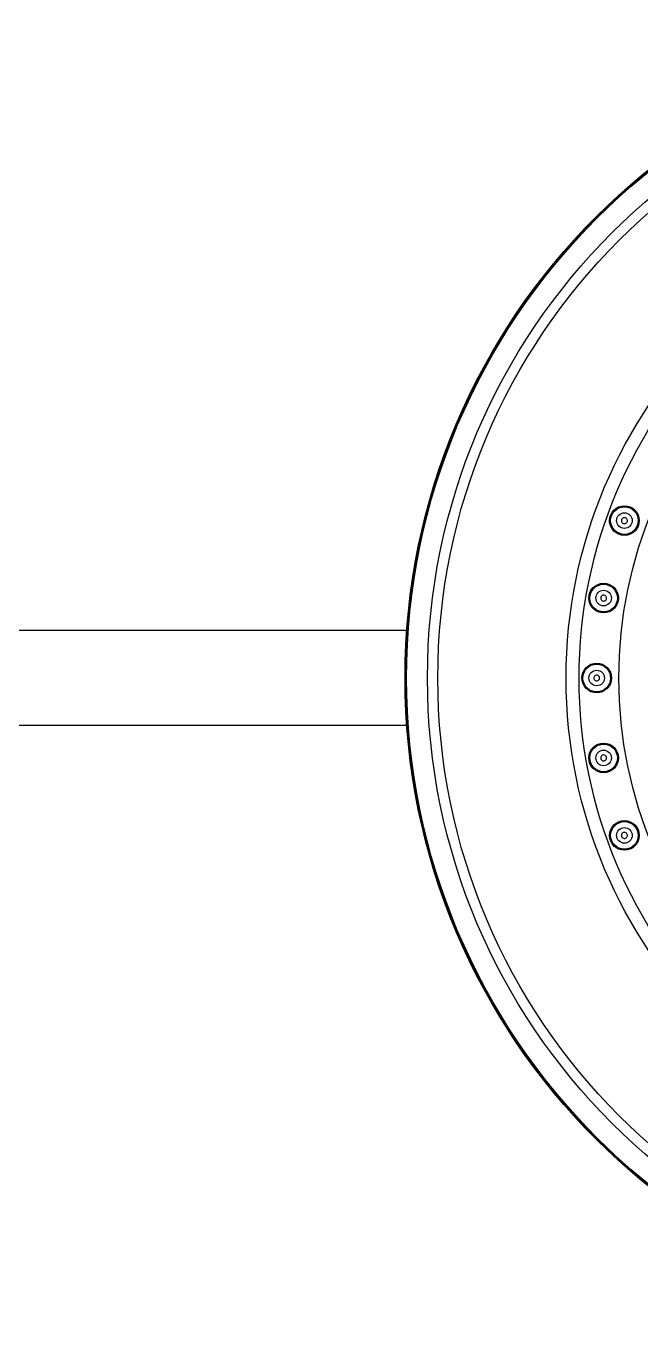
# Model space of a CAD drawing. Header units: millimetres. Extents: x 346859 to 753976, y -86090 to 5333.
# Drawn here: x 428230.6 to 428334.1, y -19739.2 to -19519.6 of the extents above; entities that cross this region are included whole.
import ezdxf

# ---------------------------------------------------------------- set-up
doc = ezdxf.new("R2010")
doc.units = ezdxf.units.MM
doc.header["$LTSCALE"] = 60
doc.layers.add('F-HAT', color=251, linetype='Continuous')

# ---------------------------------------------------------------- blocks, each defined once
blk = doc.blocks.new('cjswjdeh')
at = {"layer": 'F-HAT', "color": 8}
for p, q in [((428294.69, 37556.16), (428068.21, 37556.16)), ((428294.69, 37540.16), (428068.21, 37540.16))]:
    blk.add_line(p, q, dxfattribs=at)
for centre, radius in [((428404.19, 37548.16), 109.79), ((428404.19, 37548.16), 109.68), ((428404.19, 37548.16), 109.53), ((428404.19, 37548.16), 106.01), ((428404.19, 37548.16), 104.26), ((428404.19, 37548.16), 82.66), ((428404.19, 37548.16), 80.46), ((428404.19, 37548.16), 73.76), ((428331.36, 37574.67), 2.5), ((428331.36, 37574.67), 2.32), ((428331.36, 37574.67), 1.31), ((428327.86, 37561.62), 2.5), ((428327.86, 37561.62), 2.32), ((428327.86, 37561.62), 1.31), ((428326.69, 37548.16), 2.5), ((428326.69, 37548.16), 2.32), ((428326.69, 37548.16), 1.31), ((428327.86, 37534.7), 2.5), ((428327.86, 37534.7), 2.32), ((428327.86, 37534.7), 1.31), ((428331.36, 37521.65), 2.5), ((428331.36, 37521.65), 2.32), ((428331.36, 37521.65), 1.31)]:
    blk.add_circle(centre, radius, dxfattribs=at)
for start, end in [(160.0011, 160.8393), (169.1614, 170.7115), (179.3325, 180.6661), (189.2872, 190.8366), (199.9989, 200.8672)]:
    blk.add_arc((428404.19, 37548.16), 79.87, start, end, dxfattribs=at)
for points, knots in [([(428330.89, 37574.84), (428330.87, 37574.77), (428330.85, 37574.61), (428330.92, 37574.4), (428331.08, 37574.23), (428331.3, 37574.15), (428331.53, 37574.18), (428331.72, 37574.3), (428331.81, 37574.42), (428331.83, 37574.49)], [0, 0, 0, 0, 0.222134, 0.444291, 0.666477, 0.888675, 1.110861, 1.333018, 1.555152, 1.555152, 1.555152, 1.555152]), ([(428331.83, 37574.49), (428331.86, 37574.56), (428331.88, 37574.72), (428331.8, 37574.93), (428331.64, 37575.1), (428331.43, 37575.18), (428331.2, 37575.15), (428331, 37575.03), (428330.92, 37574.91), (428330.89, 37574.84)], [0, 0, 0, 0, 0.222133, 0.444289, 0.666476, 0.888675, 1.110862, 1.333019, 1.555152, 1.555152, 1.555152, 1.555152]), ([(428328.36, 37561.53), (428328.37, 37561.6), (428328.36, 37561.76), (428328.25, 37561.96), (428328.07, 37562.09), (428327.84, 37562.13), (428327.62, 37562.07), (428327.45, 37561.92), (428327.39, 37561.78), (428327.37, 37561.7)], [0, 0, 0, 0, 0.222133, 0.444289, 0.666476, 0.888675, 1.110862, 1.333019, 1.555152, 1.555152, 1.555152, 1.555152]), ([(428327.37, 37561.7), (428327.36, 37561.63), (428327.37, 37561.48), (428327.48, 37561.27), (428327.67, 37561.14), (428327.89, 37561.1), (428328.11, 37561.16), (428328.28, 37561.31), (428328.34, 37561.46), (428328.36, 37561.53)], [0, 0, 0, 0, 0.222134, 0.444291, 0.666477, 0.888675, 1.110861, 1.333018, 1.555152, 1.555152, 1.555152, 1.555152]), ([(428327.19, 37548.16), (428327.19, 37548.23), (428327.15, 37548.38), (428327.01, 37548.56), (428326.8, 37548.66), (428326.57, 37548.66), (428326.37, 37548.56), (428326.22, 37548.38), (428326.19, 37548.23), (428326.19, 37548.16)], [0, 0, 0, 0, 0.222133, 0.444289, 0.666476, 0.888675, 1.110862, 1.333019, 1.555152, 1.555152, 1.555152, 1.555152]), ([(428326.19, 37548.16), (428326.19, 37548.08), (428326.22, 37547.93), (428326.37, 37547.76), (428326.57, 37547.66), (428326.8, 37547.66), (428327.01, 37547.76), (428327.15, 37547.93), (428327.19, 37548.08), (428327.19, 37548.16)], [0, 0, 0, 0, 0.222134, 0.444291, 0.666477, 0.888675, 1.110861, 1.333018, 1.555152, 1.555152, 1.555152, 1.555152]), ([(428328.36, 37534.79), (428328.34, 37534.86), (428328.28, 37535), (428328.11, 37535.15), (428327.89, 37535.22), (428327.67, 37535.18), (428327.48, 37535.04), (428327.37, 37534.84), (428327.36, 37534.69), (428327.37, 37534.61)], [0, 0, 0, 0, 0.222133, 0.444289, 0.666476, 0.888675, 1.110862, 1.333019, 1.555152, 1.555152, 1.555152, 1.555152]), ([(428327.37, 37534.61), (428327.39, 37534.54), (428327.45, 37534.4), (428327.62, 37534.25), (428327.84, 37534.19), (428328.07, 37534.23), (428328.25, 37534.36), (428328.36, 37534.56), (428328.37, 37534.72), (428328.36, 37534.79)], [0, 0, 0, 0, 0.222134, 0.444291, 0.666477, 0.888675, 1.110861, 1.333018, 1.555152, 1.555152, 1.555152, 1.555152]), ([(428331.83, 37521.82), (428331.81, 37521.89), (428331.72, 37522.02), (428331.53, 37522.14), (428331.3, 37522.16), (428331.08, 37522.09), (428330.92, 37521.92), (428330.85, 37521.7), (428330.87, 37521.55), (428330.89, 37521.48)], [0, 0, 0, 0, 0.222133, 0.444289, 0.666476, 0.888675, 1.110862, 1.333019, 1.555152, 1.555152, 1.555152, 1.555152]), ([(428330.89, 37521.48), (428330.92, 37521.41), (428331, 37521.28), (428331.2, 37521.16), (428331.43, 37521.14), (428331.64, 37521.22), (428331.8, 37521.38), (428331.88, 37521.6), (428331.86, 37521.75), (428331.83, 37521.82)], [0, 0, 0, 0, 0.222134, 0.444291, 0.666477, 0.888675, 1.110861, 1.333018, 1.555152, 1.555152, 1.555152, 1.555152])]:
    blk.add_open_spline(points, degree=3, knots=knots, dxfattribs=at)

msp = doc.modelspace()

# ---------------------------------------------------------------- block references
msp.add_blockref('cjswjdeh', (0, -57177.6))

doc.saveas('drawing.dxf')
